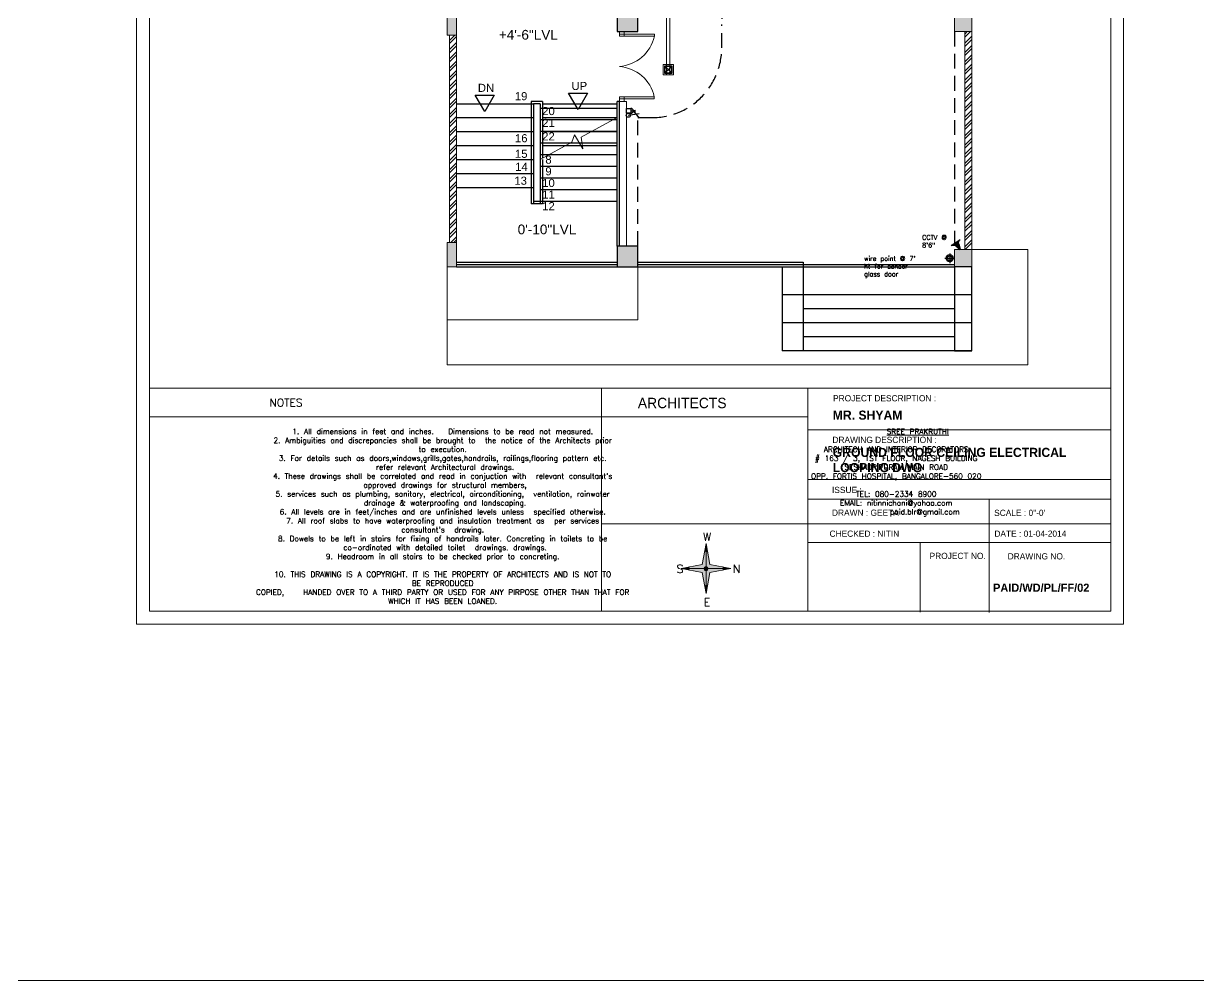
# Model space of a CAD drawing. Header units: inches. Extents: x 111501 to 134888, y 46021 to 52102.
# Drawn here: x 112658 to 113668, y 46021 to 46844 of the extents above; entities that cross this region are included whole.
import ezdxf
from ezdxf.enums import TextEntityAlignment as Align

# ---------------------------------------------------------------- set-up
doc = ezdxf.new("R2010")
doc.units = ezdxf.units.IN
doc.header["$MEASUREMENT"] = 0
doc.linetypes.add('DASHED', pattern=[19.05, 12.7, -6.35])
for name, color, linetype in [('10', 1, 'Continuous'), ('D', 251, 'Continuous'), ('electrical layout', 250, 'Continuous'), ('electrical planing', 251, 'Continuous'), ('false ceiling', 5, 'Continuous'), ('H', 9, 'Continuous'), ('RO', 7, 'Continuous'), ('staircase', 6, 'Continuous')]:
    doc.layers.add(name, color=color, linetype=linetype)
for name, color, linetype, lineweight in [('column', 252, 'Continuous', 9), ('DOOR', 1, 'Continuous', 0), ('SHEET', 7, 'Continuous', 30), ('wall', 7, 'Continuous', 9)]:
    doc.layers.add(name, color=color, linetype=linetype, lineweight=lineweight)
doc.styles.add('A', font='arial.ttf')
doc.styles.get("Standard").update_dxf_attribs({"font": 'txt.shx', "height": 6})
doc.styles.add('style4', font='GOTHIC.TTF', dxfattribs={"height": 18})
pattern_1 = [(45, (14143.5224, 38.135), (-3.97747564, 3.97747564), []), (45, (14146.174, 38.135), (-3.97747564, 3.97747564), [])]

# ---------------------------------------------------------------- blocks, each defined once
blk = doc.blocks.new('cctv')
at = {"layer": 'electrical layout'}
h = blk.add_hatch(color=122, dxfattribs=at)
h.set_gradient(color1=(19, 236, 153), color2=(76, 0, 0), one_color=1)
h.paths.add_polyline_path([(24133.65, 5037.24), (24127.98, 5043.08), (24131.36, 5042.62), (24135.52, 5044.65), (24133.39, 5040.62)])
h = blk.add_hatch(color=122, dxfattribs=at)
h.set_gradient(color1=(19, 236, 153), color2=(76, 0, 0), rotation=90, one_color=1, name='HEMISPHERICAL')
h.paths.add_polyline_path([(24127.98, 5043.08), (24131.36, 5042.62), (24135.52, 5044.65), (24133.39, 5040.62), (24133.65, 5037.24)])
at = {"layer": 'electrical layout', "color": 7}
blk.add_lwpolyline([(24133.39, 5040.62), (24135.52, 5044.65), (24135.52, 5044.65), (24131.36, 5042.62)], dxfattribs=at)
blk = doc.blocks.new('cct')
at = {"linetype": 'ByBlock'}
for p, q in [((-259.9, 4767.2), (-256.1, 4774.3)), ((-256.1, 4774.3), (-256.6, 4780.6)), ((-256.6, 4780.6), (-246.3, 4769.8)), ((-252.5, 4770.7), (-259.9, 4767.2))]:
    blk.add_line(p, q, dxfattribs=at)
at = {"layer": 'electrical planing', "color": 6, "xscale": 1.768501453454219, "yscale": 1.768501453454219, "zscale": 1.768501453454219, "rotation": 179.2941866071456}
blk.add_blockref('cctv', (42530.4, 13162.2), dxfattribs=at)
blk = doc.blocks.new('15 amp')
at = {"color": 6}
for q in [(24132.99, 4855.15), (24133.82, 4855.15)]:
    blk.add_line((24133.41, 4852.4), q, dxfattribs=at)
blk.add_lwpolyline([(24132.02, 4852.4), (24134.79, 4852.4), (24134.79, 4849.94), (24132.02, 4849.94)], close=True, dxfattribs=at)
blk.add_arc((24133.41, 4852.4), 1.38, 0, 180, dxfattribs=at)

msp = doc.modelspace()

# ---------------------------------------------------------------- hatches: boundary and pattern name
at = {"layer": 'column'}
h = msp.add_hatch(color=256, dxfattribs=at)
h.paths.add_polyline_path([(113185.83, 47038.24), (113167.83, 47038.24), (113167.83, 47020.24), (113185.83, 47020.24)])
h.paths.add_polyline_path([(113164.83, 46926.95), (113185.83, 46926.95), (113185.83, 46934.95), (113164.83, 46934.95)])
h.paths.add_polyline_path([(113185.83, 46854.95), (113167.83, 46854.95), (113167.83, 46836.95), (113185.83, 46836.95)])
h = msp.add_hatch(color=256, dxfattribs=at)
h.paths.add_polyline_path([(113021.83, 46934.95), (113021.83, 46913.95), (113029.83, 46913.95), (113029.83, 46934.95)])
h.paths.add_polyline_path([(113021.83, 46854.95), (113021.83, 46833.95), (113029.83, 46833.95), (113029.83, 46854.95)])
h = msp.add_hatch(color=256, dxfattribs=at)
h.paths.add_polyline_path([(113472.82, 46848), (113472.82, 46837), (113461.82, 46837), (113461.82, 46848)])
h.paths.add_polyline_path([(113461.82, 46848), (113461.82, 46852), (113472.82, 46852), (113472.82, 46848)])
h.paths.add_polyline_path([(113461.82, 46837), (113457.82, 46837), (113457.82, 46848), (113461.82, 46848)])
h.paths.add_polyline_path([(113457.82, 46852), (113461.82, 46852), (113461.82, 46848), (113457.82, 46848)])
for points in [[(113021.83, 46655.52), (113021.83, 46634.52), (113029.83, 46634.52), (113029.83, 46655.52)], [(113185.83, 46652.52), (113167.83, 46652.52), (113167.83, 46634.52), (113185.83, 46634.52)]]:
    msp.add_hatch(color=256, dxfattribs=at).paths.add_polyline_path(points)
h = msp.add_hatch(color=256, dxfattribs=at)
h.paths.add_polyline_path([(113472.82, 46645.52), (113472.82, 46634.52), (113461.82, 46634.52), (113461.82, 46645.52)])
h.paths.add_polyline_path([(113461.82, 46645.52), (113461.82, 46649.52), (113472.82, 46649.52), (113472.82, 46645.52)])
h.paths.add_polyline_path([(113461.82, 46634.52), (113457.82, 46634.52), (113457.82, 46645.52), (113461.82, 46645.52)])
h.paths.add_polyline_path([(113457.82, 46649.52), (113461.82, 46649.52), (113461.82, 46645.52), (113457.82, 46645.52)])
at = {"layer": 'SHEET', "lineweight": 5}
h = msp.add_hatch(color=0, dxfattribs=at)
h.set_gradient(color1=(186, 79, 131), one_color=1, tint=1, name='INVHEMISPHERICAL')
h.paths.add_polyline_path([(113227.96, 46375.18), (113230.15, 46373.76), (113241.01, 46371.62), (113243.02, 46360.82), (113244.32, 46359.51), (113244.32, 46375.18)])
h.paths.add_polyline_path([(113260.68, 46375.18), (113258.48, 46376.6), (113247.62, 46378.73), (113245.62, 46389.53), (113244.32, 46390.84), (113244.32, 46375.18)])
h = msp.add_hatch(color=0, dxfattribs=at)
h.set_gradient(color1=(186, 79, 131), one_color=1, tint=1, name='CURVED')
h.paths.add_polyline_path([(113244.32, 46390.84), (113243.02, 46389.53), (113241.01, 46378.73), (113230.15, 46376.6), (113227.96, 46375.18), (113244.32, 46375.18)])
h.paths.add_polyline_path([(113244.32, 46359.51), (113245.62, 46360.82), (113247.62, 46371.62), (113258.48, 46373.76), (113260.68, 46375.18), (113244.32, 46375.18)])
h = msp.add_hatch(color=0, dxfattribs=at)
h.set_gradient(color1=(0, 0, 41), one_color=1, tint=1, name='CYLINDER')
h.paths.add_polyline_path([(113244.32, 46396.56), (113243.02, 46389.53), (113244.32, 46390.84)])
h.paths.add_polyline_path([(113244.32, 46396.56), (113244.32, 46390.84), (113245.62, 46389.53)])
h = msp.add_hatch(color=0, dxfattribs=at)
h.set_gradient(color1=(0, 0, 41), one_color=1, tint=1, name='CURVED')
h.paths.add_polyline_path([(113222.94, 46375.18), (113227.96, 46375.18), (113230.15, 46376.6)])
h.paths.add_polyline_path([(113222.94, 46375.18), (113230.15, 46373.76), (113227.96, 46375.18)])
h = msp.add_hatch(color=0, dxfattribs=at)
h.set_gradient(color1=(186, 79, 131), one_color=1, tint=1, name='SPHERICAL')
edge = h.paths.add_edge_path()
edge.add_arc((113244.32, 46375.18), 1.72, 0, 360)
h = msp.add_hatch(color=0, dxfattribs=at)
h.set_gradient(color1=(0, 0, 41), one_color=1, tint=1, name='INVCURVED')
h.paths.add_polyline_path([(113265.7, 46375.18), (113260.68, 46375.18), (113258.48, 46373.76)])
h.paths.add_polyline_path([(113265.7, 46375.18), (113258.48, 46376.6), (113260.68, 46375.18)])
h = msp.add_hatch(color=0, dxfattribs=at)
h.set_gradient(color1=(0, 0, 41), one_color=1, tint=1)
h.paths.add_polyline_path([(113244.32, 46359.51), (113243.02, 46360.82), (113244.32, 46353.8)])
h.paths.add_polyline_path([(113244.32, 46353.8), (113245.62, 46360.82), (113244.32, 46359.51)])
at = {"layer": 'wall', "lineweight": 5}
h = msp.add_hatch(dxfattribs=at)
h.set_pattern_fill('ANSI32', color=256, scale=15, style=0)
h.set_pattern_definition(pattern_1)
h.paths.add_polyline_path([(113029.83, 46655.52), (113029.83, 46833.95), (113023.83, 46833.95), (113023.83, 46655.52), (113029.83, 46655.52)])
h = msp.add_hatch(dxfattribs=at)
h.set_pattern_fill('ANSI32', color=256, scale=15, style=0)
h.set_pattern_definition(pattern_1)
h.paths.add_polyline_path([(113472.82, 46649.52), (113472.82, 46836.95), (113466.82, 46836.95), (113466.82, 46742.95), (113466.82, 46649.52)])

# ---------------------------------------------------------------- linework, layer by layer
at = {"lineweight": 5}
msp.add_lwpolyline([(113169.83, 46652.52), (113175.83, 46652.52), (113175.83, 46776.95), (113169.83, 46776.95)], close=True, dxfattribs=at)
at = {"layer": '10', "linetype": 'Continuous'}
for p, q in [((113103.77, 46776.97), (113093.89, 46776.97)), ((113101.77, 46774.97), (113095.89, 46774.97))]:
    msp.add_line(p, q, dxfattribs=at)
for points in [[(113054.07, 46768.22), (113045.89, 46782.38), (113062.25, 46782.38)], [(113134.29, 46769.85), (113126.11, 46784.01), (113142.47, 46784.01)]]:
    msp.add_lwpolyline(points, close=True, dxfattribs=at)
at = {"layer": 'column'}
msp.add_line((113167.83, 46776.95), (113167.83, 46774.95), dxfattribs=at)
for points in [[(113029.83, 46833.95), (113029.83, 46854.95), (113021.83, 46854.95), (113021.83, 46833.95)], [(113472.82, 46851.95), (113457.82, 46851.95), (113457.82, 46836.95), (113472.82, 46836.95)], [(113029.83, 46634.52), (113029.83, 46655.52), (113021.83, 46655.52), (113021.83, 46634.52)], [(113472.82, 46649.52), (113457.82, 46649.52), (113457.82, 46634.52), (113472.82, 46634.52)]]:
    msp.add_lwpolyline(points, close=True, dxfattribs=at)
at = {"layer": 'DOOR', "linetype": 'Continuous'}
for p, q in [((113137.01, 46746.17), (113167.83, 46762.97)), ((113101.77, 46726.97), (113129.06, 46741.84)), ((113131.14, 46748.15), (113129.06, 46741.84)), ((113131.14, 46748.15), (113138.38, 46736.06)), ((113138.38, 46736.06), (113137.01, 46746.17))]:
    msp.add_line(p, q, dxfattribs=at)
at = {"layer": 'DOOR', "color": 5, "linetype": 'Continuous', "lineweight": 0, "elevation": 0.11}
for points in [[(113169.84, 46836.94), (113169.84, 46832.94), (113173.84, 46832.94), (113173.84, 46836.94)], [(113169.84, 46832.94), (113169.84, 46834.79), (113199.88, 46834.79), (113199.88, 46832.94)]]:
    msp.add_lwpolyline(points, close=True, dxfattribs=at)
at = {"layer": 'DOOR', "color": 5, "linetype": 'Continuous', "lineweight": 0}
for points in [[(113169.83, 46780.95), (113169.83, 46779.1), (113199.87, 46779.1), (113199.87, 46780.95)], [(113169.83, 46776.95), (113169.83, 46780.95), (113173.83, 46780.95), (113173.83, 46776.95)]]:
    msp.add_lwpolyline(points, close=True, dxfattribs=at)
for centre, start, end in [((113167.23, 46840.32, 0.17), 274.4624, 347.26518), ((113167.22, 46773.57, 0.06), 12.73574, 85.52163)]:
    msp.add_arc(centre, 33.48, start, end, dxfattribs=at)
at = {"layer": 'electrical layout', "color": 234}
for p, q in [((113208.79, 46807.49), (113214.86, 46800.99)), ((113214.86, 46807.49), (113208.79, 46800.99)), ((113449.63, 46642.02), (113457.82, 46642.02)), ((113453.73, 46646.11), (113453.73, 46637.93))]:
    msp.add_line(p, q, dxfattribs=at)
msp.add_lwpolyline([(113208.79, 46807.49), (113214.86, 46807.49), (113214.86, 46800.99), (113208.79, 46800.99)], close=True, dxfattribs=at)
msp.add_lwpolyline([(113208.79, 46807.49), (113214.86, 46807.49), (113214.86, 46800.99), (113208.79, 46800.99)], close=True, dxfattribs=at)
msp.add_lwpolyline([(113208.79, 46807.49), (113214.86, 46807.49), (113214.86, 46800.99), (113208.79, 46800.99)], close=True, dxfattribs=at)
for centre, radius in [((113211.83, 46804.24), 2.92), ((113211.83, 46804.24), 2.92), ((113211.83, 46804.24), 2.92), ((113453.73, 46642.02), 3.07), ((113453.73, 46642.02), 2.05)]:
    msp.add_circle(centre, radius, dxfattribs=at)
at = {"layer": 'electrical planing', "color": 6, "ltscale": 0.5}
msp.add_line((113177.53, 46764.98), (113186.93, 46766.42), dxfattribs=at)
at = {"layer": 'electrical planing', "color": 6}
msp.add_line((113181.86, 46768.59), (113186.79, 46762.41), dxfattribs=at)
at = {"layer": 'electrical planing', "color": 6, "ltscale": 0.5}
msp.add_circle((113177.53, 46764.98), 1.72, dxfattribs=at)
at = {"layer": 'false ceiling', "lineweight": 5}
msp.add_lwpolyline([(113210.33, 46926.95), (113210.33, 46799.74), (113213.33, 46799.74), (113213.33, 46926.95)], dxfattribs=at)
msp.add_lwpolyline([(113207.33, 46808.74), (113216.33, 46808.74), (113216.33, 46799.74), (113207.33, 46799.74)], close=True, dxfattribs=at)
at = {"layer": 'H', "linetype": 'DASHED'}
for p, q in [((113257.83, 46822.97), (113257.83, 46842.95)), ((113457.82, 46836.95), (113457.82, 46649.52)), ((113185.83, 46762.97), (113197.83, 46762.97)), ((113185.83, 46652.52), (113185.83, 46762.97))]:
    msp.add_line(p, q, dxfattribs=at)
at = {"layer": 'H'}
for p, q in [((113167.83, 46770.97), (113101.77, 46770.97)), ((113167.83, 46760.97), (113101.77, 46760.97)), ((113167.83, 46750.97), (113101.77, 46750.97)), ((113167.83, 46740.97), (113101.77, 46740.97))]:
    msp.add_line(p, q, dxfattribs=at)
at = {"layer": 'H', "linetype": 'DASHED'}
for centre, radius, start, end in [((113341.83, 46842.95), 84, 90, 180), ((113197.83, 46822.97), 60, 270, 0)]:
    msp.add_arc(centre, radius, start, end, dxfattribs=at)
at = {"layer": 'RO', "color": 7, "linetype": 'Continuous'}
for points in [[(113185.83, 46854.95), (113167.83, 46854.95), (113167.83, 46836.95), (113185.83, 46836.95)], [(113185.83, 46652.52), (113167.83, 46652.52), (113167.83, 46634.52), (113185.83, 46634.52)]]:
    msp.add_lwpolyline(points, close=True, dxfattribs=at)
at = {"layer": 'SHEET', "color": 0, "lineweight": 5, "ltscale": 25}
for p, q in [((113592.13, 46530.3), (112765.9, 46530.3)), ((113154.42, 46530.3), (113154.42, 46338.49)), ((113331.88, 46530.3), (113331.88, 46338.49)), ((113331.88, 46505.69), (112765.9, 46505.69)), ((113428.51, 46397.65), (113428.51, 46337.58))]:
    msp.add_line(p, q, dxfattribs=at)
at = {"layer": 'SHEET', "color": 0, "lineweight": 5}
for p, q in [((113244.32, 46396.56, 8.42), (113241.01, 46378.73, 8.42)), ((113244.32, 46390.84, 8.42), (113243.02, 46389.53, 8.42)), ((113244.32, 46396.56, 8.42), (113244.32, 46353.8, 8.42)), ((113244.32, 46396.56, 8.42), (113247.62, 46378.73, 8.42)), ((113244.32, 46390.84, 8.42), (113245.62, 46389.53, 8.42)), ((113222.94, 46375.18, 8.42), (113241.01, 46378.73, 8.42)), ((113265.7, 46375.18, 8.42), (113247.62, 46378.73, 8.42)), ((113222.94, 46375.18, 8.42), (113265.7, 46375.18, 8.42)), ((113222.94, 46375.18, 8.42), (113241.01, 46371.62, 8.42)), ((113227.96, 46375.18, 8.42), (113230.15, 46376.6, 8.42)), ((113227.96, 46375.18, 8.42), (113230.15, 46373.76, 8.42)), ((113241.01, 46371.62, 8.42), (113244.32, 46353.8, 8.42)), ((113247.62, 46371.62, 8.42), (113244.32, 46353.8, 8.42)), ((113265.7, 46375.18, 8.42), (113247.62, 46371.62, 8.42)), ((113260.68, 46375.18, 8.42), (113258.48, 46376.6, 8.42)), ((113260.68, 46375.18, 8.42), (113258.48, 46373.76, 8.42)), ((113244.32, 46359.51, 8.42), (113243.02, 46360.82, 8.42)), ((113244.32, 46359.51, 8.42), (113245.62, 46360.82, 8.42))]:
    msp.add_line(p, q, dxfattribs=at)
at = {"layer": 'SHEET', "color": 0, "lineweight": 5, "ltscale": 25}
for points in [[(112754.84, 46327.43), (113603.19, 46327.43), (113603.19, 48100.82), (112754.84, 48100.82)], [(112765.9, 46338.49), (113592.13, 46338.49), (113592.13, 48089.76), (112765.9, 48089.76)]]:
    msp.add_lwpolyline(points, close=True, dxfattribs=at)
for points in [[(113592.13, 46494.5), (113331.88, 46494.5)], [(113592.13, 46451.63), (113331.88, 46451.63)], [(113592.13, 46434.78), (113331.88, 46434.78)], [(113487.61, 46397.65), (113487.61, 46434.78)], [(113154.42, 46413.54), (113331.88, 46413.54)], [(113331.88, 46413.54), (113592.13, 46413.54)], [(113592.13, 46397.65), (113331.88, 46397.65)], [(113487.61, 46337.44), (113487.61, 46397.51)]]:
    msp.add_lwpolyline(points, dxfattribs=at)
at = {"layer": 'SHEET', "color": 0, "lineweight": 5}
msp.add_circle((113244.32, 46375.18, 8.42), 1.72, dxfattribs=at)
at = {"layer": 'staircase'}
for p, q in [((113029.83, 46774.97), (113095.89, 46774.97)), ((113093.89, 46776.97), (113093.89, 46726.97)), ((113095.89, 46774.97), (113095.89, 46726.97)), ((113101.77, 46774.97), (113101.77, 46726.97)), ((113103.77, 46776.97), (113103.77, 46728.06)), ((113103.77, 46774.95), (113167.83, 46774.95)), ((113169.83, 46776.95), (113167.83, 46776.95)), ((113167.83, 46738.97), (113167.83, 46776.95)), ((113169.83, 46652.52), (113169.83, 46776.95)), ((113029.83, 46762.97), (113095.89, 46762.97)), ((113103.77, 46762.95), (113167.83, 46762.95)), ((113029.83, 46750.97), (113095.89, 46750.97)), ((113103.77, 46750.95), (113167.83, 46750.95)), ((113029.83, 46738.97), (113095.89, 46738.97)), ((113167.83, 46730.97), (113101.77, 46730.97)), ((113103.77, 46738.95), (113167.83, 46738.95)), ((113167.83, 46690.97), (113167.83, 46738.97)), ((113029.83, 46726.97), (113095.89, 46726.97)), ((113093.89, 46726.97), (113093.89, 46688.97)), ((113095.89, 46726.97), (113095.89, 46688.97)), ((113101.77, 46726.97), (113101.77, 46688.97)), ((113167.83, 46720.97), (113101.77, 46720.97)), ((113103.77, 46726.97), (113103.77, 46688.97)), ((113029.83, 46714.97), (113095.89, 46714.97)), ((113167.83, 46710.97), (113101.77, 46710.97)), ((113029.83, 46702.97), (113095.89, 46702.97)), ((113167.83, 46700.97), (113101.77, 46700.97)), ((113101.77, 46690.97), (113095.89, 46690.97)), ((113167.83, 46690.97), (113101.77, 46690.97)), ((113167.83, 46652.52), (113167.83, 46690.97)), ((113103.77, 46688.97), (113093.89, 46688.97)), ((113029.83, 46638.52), (113167.83, 46638.52)), ((113029.83, 46636.52), (113167.83, 46636.52)), ((113029.83, 46634.52), (113167.83, 46634.52)), ((113185.83, 46638.52), (113327.82, 46638.52)), ((113185.83, 46636.52), (113309.82, 46636.52)), ((113185.83, 46634.52), (113309.82, 46634.52)), ((113309.82, 46636.52), (113454.66, 46636.52)), ((113309.82, 46634.52), (113309.82, 46562.52)), ((113309.82, 46634.52), (113454.66, 46634.52)), ((113327.82, 46638.52), (113327.82, 46634.52)), ((113327.82, 46634.52), (113327.82, 46562.52)), ((113451.1, 46634.52), (113457.82, 46634.52)), ((113454.89, 46636.52), (113457.82, 46636.52)), ((113457.82, 46634.52), (113457.82, 46562.52)), ((113472.82, 46610.52), (113309.82, 46610.52)), ((113457.82, 46598.52), (113327.82, 46598.52)), ((113472.82, 46586.52), (113309.82, 46586.52)), ((113457.82, 46574.52), (113327.82, 46574.52)), ((113472.82, 46562.52), (113309.82, 46562.52))]:
    msp.add_line(p, q, dxfattribs=at)
msp.add_lwpolyline([(113457.82, 46562.52), (113472.82, 46562.52), (113472.82, 46634.52), (113457.82, 46634.52)], close=True, dxfattribs=at)
at = {"layer": 'wall'}
for p, q in [((113023.83, 46833.95), (113023.83, 46655.52)), ((113029.83, 46838.97), (113029.83, 46640.52)), ((113466.82, 46649.52), (113466.82, 46836.95)), ((113472.82, 46649.52), (113472.82, 46836.95))]:
    msp.add_line(p, q, dxfattribs=at)
at = {"layer": 'wall', "lineweight": 5}
for p, q in [((113472.82, 46649.52), (113520.82, 46649.52)), ((113520.82, 46649.52), (113520.82, 46550.47)), ((113021.83, 46634.52), (113021.83, 46550.47)), ((113185.83, 46634.52), (113185.83, 46588.97)), ((113185.83, 46588.97), (113021.83, 46588.97)), ((113520.82, 46550.47), (113021.83, 46550.47))]:
    msp.add_line(p, q, dxfattribs=at)
msp.add_lwpolyline([(111708.02, 50109.69), (121840.05, 50109.69), (121840.05, 46020.82), (111708.02, 46020.82)], close=True, dxfattribs=at)

# ---------------------------------------------------------------- block references
at = {"layer": 'electrical layout', "xscale": 0.6159647207180468, "yscale": 0.6159647207180468, "zscale": 0.6159647207180468, "rotation": 79.7341119052411}
msp.add_blockref('cct', (116380.73, 46283.74), dxfattribs=at)
at = {"layer": 'electrical planing', "color": 6, "xscale": 1.533948984344423, "yscale": 1.533948984344423, "zscale": 1.533948984344423, "rotation": 270}
msp.add_blockref('15 amp', (105736.26, 83788.24), dxfattribs=at)

# ---------------------------------------------------------------- texts
at = {"layer": 'D', "style": 'A'}
for s, p in [('+4\'-6"LVL', (113066.23, 46830.08)), ('0\'-10"LVL', (113082.41, 46662.67))]:
    msp.add_text(s, height=8.34, dxfattribs=at).set_placement(p)
for s, p in [('DN', (113055.2, 46785.12)), ('UP', (113135.42, 46786.75)), ('19', (113085.35, 46777.97)), ('20', (113108.89, 46765.17)), ('21', (113108.89, 46754.99)), ('16', (113085.49, 46741.81)), ('22', (113108.89, 46743.35)), ('15', (113085.49, 46728.4)), ('14', (113085.66, 46717.2)), ('8', (113108.89, 46723.35)), ('13', (113084.98, 46705.25)), ('9', (113108.89, 46713.35)), ('10', (113108.89, 46703.35)), ('11', (113108.89, 46693.35)), ('12', (113108.89, 46683.35))]:
    msp.add_text(s, height=6.95, dxfattribs=at).set_placement(p, align=Align.CENTER)
at = {"layer": 'electrical layout', "color": 0, "char_height": 4, "attachment_point": 1}
for s, insert, width in [('CCTV @ 8\'6"', (113430.09, 46661.94), 30.1224), ("wire point @ 7' ht for senser glass door", (113380.24, 46643.78), 52.11)]:
    msp.add_mtext(s, dxfattribs=dict(at, insert=insert, width=width))
at = {"layer": 'SHEET', "color": 0, "lineweight": 5}
for s, insert, char_height, width, attachment_point in [('{\\H0.7553x;NOTES}', (112883.26, 46517.85), 8.9254, 79.4726, 5), ('{\\fCentury Gothic|b0|i0|c0|p34;ARCHITECTS}', (113223.84, 46517.47), 8.9254, 165.3361, 5), ("\\pi-0.13273,l0.14982,t18.435;1.^IAll dimensions in feet and inches.   Dimensions to be read not measured. \\P2.^IAmbiguities and discrepancies shall be brought to  the notice of the Architects prior \\P\\pt0.14982;to execution.\\P\\pt18.435;3.^IFor details such as doors,windows,grills,gates,handrails, railings,flooring pattern etc.\\P\\pt0.14982; refer relevant Architectural drawings. \\P\\pt18.435;4.^IThese drawings shall be correlated and read in conjuction with  relevant consultant's\\P\\pt0.14982; approved drawings for structural members, \\P\\pt18.435;5.^Iservices such as plumbing, sanitary, electrical, airconditioning,  ventilation, rainwater\\P\\pt0.14982; drainage & waterproofing and landscaping.\\P\\pt18.435;6.^IAll levels are in feet/inches and are unfinished levels unless  specified otherwise. \\P7.^IAll roof slabs to have waterproofing and insulation treatment as  per services \\P\\pt0.14982;consultant's  drawing. \\P\\pt18.435;8.^IDowels to be left in stairs for fixing of handrails later. Concreting in toilets to be\\P\\pt0.14982; co-ordinated with detailed toilet  drawings. drawings. \\P\\pt18.435;9.^IHeadroom in all stairs to be checked prior to concreting.\\P\\pi0,l0,t0;\\P\\pi-0.13273,l0.14982,t18.435;10.^ITHIS DRAWING IS A COPYRIGHT. IT IS THE PROPERTY OF ARCHITECTS AND IS NOT TO \\P\\pt0.14982;BE REPRODUCED\\PCOPIED,    HANDED OVER TO A THIRD PARTY OR USED FOR ANY PIRPOSE OTHER THAN THAT FOR \\PWHICH IT HAS BEEN LOANED.", (113017.94, 46420.12), 4.60877, 497.3957, 5), ('         {\\LSREE PRAKRUTHI} \\P\\PARCHITECH AND INTERIOR DECORATORS\\P{\\A1;# 163 / 3, 1ST FLOOR, NAGESH BUILDING\\PSESHADRIPURAM MAIN ROAD\\POPP. FORTIS HOSPITAL, BANGALORE-560 020\\P\\PTEL: 080-2334 8900\\PEMAIL: nitinnichani@yahoo.com\\P            paid.blr@gmail.com}', (113407.78, 46457.7), 4.6088, 497.3957, 5), ('W', (113241.69, 46405.89, 8.42), 6.95, 4.5946, 1), ('S', (113218.97, 46378.28, 8.42), 6.95, 4.5946, 1), ('N', (113267.32, 46378.37, 8.42), 6.95, 4.5946, 1), ('E', (113242.25, 46349.63, 8.42), 6.95, 4.5946, 1)]:
    msp.add_mtext(s, dxfattribs=dict(at, insert=insert, char_height=char_height, width=width, attachment_point=attachment_point))
at = {"layer": 'SHEET', "color": 0, "lineweight": 5, "attachment_point": 1, "style": 'style4'}
for s, insert, char_height, width in [('PROJECT DESCRIPTION :', (113353.51, 46524.3), 5.3696, 195.6395), ('{\\fCentury Gothic|b1|i0|c0|p34;MR. SHYAM}', (113353.2, 46511.02), 7.8389, 195.6395), ('DRAWING DESCRIPTION :', (113352.96, 46488.52), 5.3696, 195.6395), ('{\\fCentury Gothic|b1|i0|c0|p34;GROUND FLOOR CEILING ELECTRICAL LOOPING DWG }', (113353.2, 46478.98), 7.8389, 231.388), ('ISSUE :', (113352.58, 46445.44), 5.37, 195.6395), ('DRAWN : GEETA', (113352.58, 46425.86), 5.3696, 195.6395), ('SCALE : 0"-0\'', (113491.98, 46425.72), 5.3696, 376.1091), ('CHECKED : NITIN', (113350.5, 46407.82), 5.3696, 195.6395), ('DATE : 01-04-2014', (113492.16, 46407.82), 5.3696, 376.1091), ('PROJECT NO.', (113436.49, 46388.71), 5.3696, 195.6395), ('DRAWING NO.', (113503.6, 46388.35), 5.3696, 376.1091), ('{\\fCentury Gothic|b1|i0|c0|p34;PAID/WD/PL/FF/02}', (113491.02, 46362.19), 7.055, 356.5451)]:
    msp.add_mtext(s, dxfattribs=dict(at, insert=insert, char_height=char_height, width=width))

doc.saveas('drawing.dxf')
